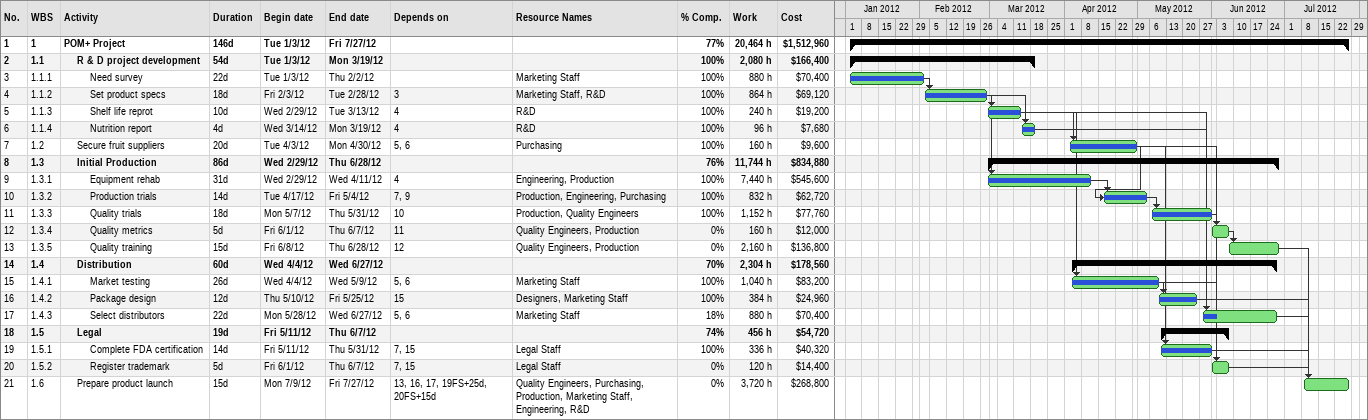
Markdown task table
| ID | WBS | Task | Duration | Start | Finish | Predecessors | Resources | % complete | Work (h) | Cost ($) |
|---|---|---|---|---|---|---|---|---|---|---|
| 1 | 1 | **POM+ Project** | 146d | 2012-01-03 | 2012-07-27 |  |  | 77 | 20464 | 1512960 |
| 2 | 1.1 | **R & D project development** | 54d | 2012-01-03 | 2012-03-19 |  |  | 100 | 2080 | 166400 |
| 3 | 1.1.1 | Need survey | 22d | 2012-01-03 | 2012-02-02 |  | Marketing Staff | 100 | 880 | 70400 |
| 4 | 1.1.2 | Set product specs | 18d | 2012-02-03 | 2012-02-28 | 3 | Marketing Staff, R&D | 100 | 864 | 69120 |
| 5 | 1.1.3 | Shelf life reprot | 10d | 2012-02-29 | 2012-03-13 | 4 | R&D | 100 | 240 | 19200 |
| 6 | 1.1.4 | Nutrition report | 4d | 2012-03-14 | 2012-03-19 | 4 | R&D | 100 | 96 | 7680 |
| 7 | 1.2 | Secure fruit suppliers | 20d | 2012-04-03 | 2012-04-30 | 5, 6 | Purchasing | 100 | 160 | 9600 |
| 8 | 1.3 | **Initial Production** | 86d | 2012-02-29 | 2012-06-28 |  |  | 76 | 11744 | 834880 |
| 9 | 1.3.1 | Equipment rehab | 31d | 2012-02-29 | 2012-04-11 | 4 | Engineering, Production | 100 | 7440 | 545600 |
| 10 | 1.3.2 | Production trials | 14d | 2012-04-17 | 2012-05-04 | 7, 9 | Production, Engineering, Purchasing | 100 | 832 | 62720 |
| 11 | 1.3.3 | Quality trials | 18d | 2012-05-07 | 2012-05-31 | 10 | Production, Quality Engineers | 100 | 1152 | 77760 |
| 12 | 1.3.4 | Quality metrics | 5d | 2012-06-01 | 2012-06-07 | 11 | Quality Engineers, Production | 0 | 160 | 12000 |
| 13 | 1.3.5 | Quality training | 15d | 2012-06-08 | 2012-06-28 | 12 | Quality Engineers, Production | 0 | 2160 | 136800 |
| 14 | 1.4 | **Distribution** | 60d | 2012-04-04 | 2012-06-27 |  |  | 70 | 2304 | 178560 |
| 15 | 1.4.1 | Market testing | 26d | 2012-04-04 | 2012-05-09 | 5, 6 | Marketing Staff | 100 | 1040 | 83200 |
| 16 | 1.4.2 | Package design | 12d | 2012-05-10 | 2012-05-25 | 15 | Designers, Marketing Staff | 100 | 384 | 24960 |
| 17 | 1.4.3 | Select distributors | 22d | 2012-05-28 | 2012-06-27 | 5, 6 | Marketing Staff | 18 | 880 | 70400 |
| 18 | 1.5 | **Legal** | 19d | 2012-05-11 | 2012-06-07 |  |  | 74 | 456 | 54720 |
| 19 | 1.5.1 | Complete FDA certification | 14d | 2012-05-11 | 2012-05-31 | 7, 15 | Legal Staff | 100 | 336 | 40320 |
| 20 | 1.5.2 | Register trademark | 5d | 2012-06-01 | 2012-06-07 | 7, 15 | Legal Staff | 0 | 120 | 14400 |
| 21 | 1.6 | Prepare product launch | 15d | 2012-07-09 | 2012-07-27 | 13, 16, 17, 19FS+25d, 20FS+15d | Quality Engineers, Purchasing, Production, Marketing Staff, Engineering, R&D | 0 | 3720 | 268800 |
